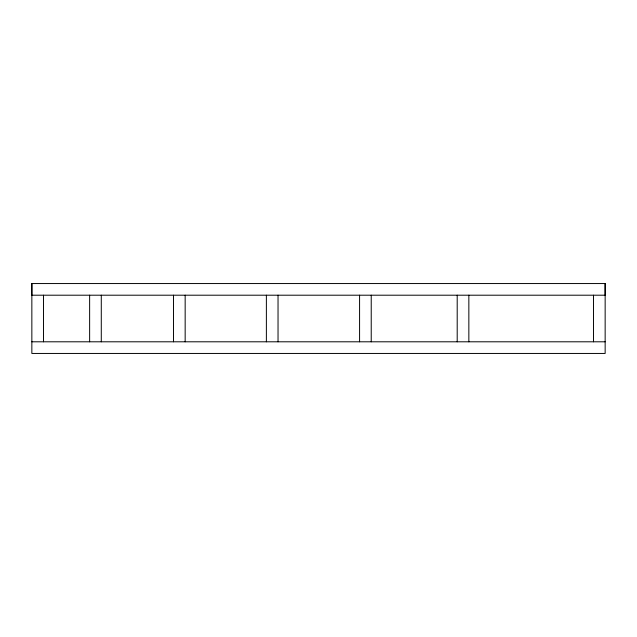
<?xml version="1.0" encoding="UTF-8"?>
<svg xmlns="http://www.w3.org/2000/svg" width="637" height="637" viewBox="0 0 637 637"><rect width="100%" height="100%" fill="white"/><g stroke="black" fill="none" stroke-linecap="round" stroke-linejoin="round"><path stroke-width="0.96" d="M31.85 283.553L31.85 295.202L605.15 295.202L605.15 283.553L31.85 283.553L31.85 353.447L605.15 353.447L605.15 283.553M31.85 341.798L605.15 341.798M593.501 295.202L593.501 341.798M468.848 295.202L468.848 341.798M457.199 295.202L457.199 341.798M371.228 295.202L371.228 341.798M359.579 295.202L359.579 341.798M278.035 295.202L278.035 341.798M266.377 295.202L266.377 341.798M185.16 295.202L185.16 341.798M173.511 295.202L173.511 341.798M101.283 295.202L101.283 341.798M89.634 295.202L89.634 341.798M43.499 295.202L43.499 341.798"/></g></svg>
